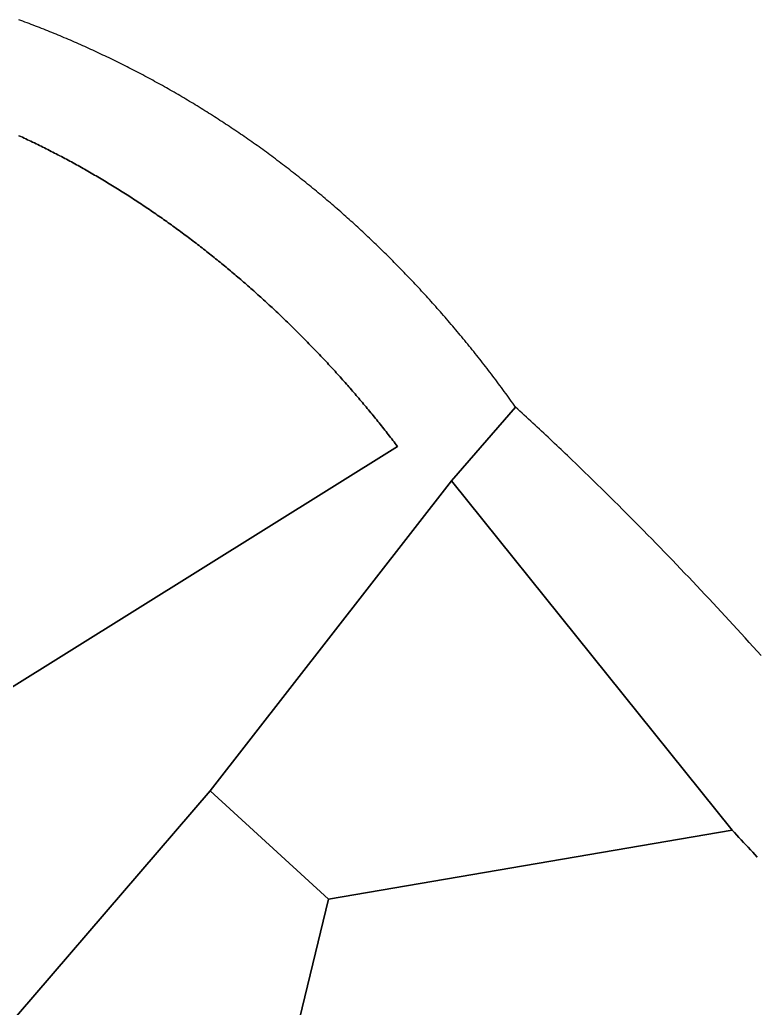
# Model space of a CAD drawing. Header units: millimetres. Extents: x -97041 to 275168, y -12500 to 263793.
# Drawn here: x 214005 to 236010, y 97750 to 127254 of the extents above; entities that cross this region are included whole.
import ezdxf

# ---------------------------------------------------------------- set-up
doc = ezdxf.new("R2010")
doc.units = ezdxf.units.MM
doc.layers.add('CLOSED_AREAS', color=7, linetype='Continuous')
doc.layers.add('REGION_HOLES', color=7, linetype='Continuous')

msp = doc.modelspace()

# ---------------------------------------------------------------- linework, layer by layer
at = {"layer": 'CLOSED_AREAS'}
for points in [[(190900.716, 70747.549), (219690.813, 104238.07), (226888.337, 113492.03), (228797.884, 115695.353), (228756.229, 115753.976), (228714.48, 115812.482), (228672.638, 115870.87), (228630.703, 115929.142), (228588.675, 115987.297), (228546.554, 116045.335), (228504.34, 116103.256), (228462.033, 116161.059), (228419.635, 116218.746), (228377.143, 116276.314), (228334.56, 116333.766), (228291.884, 116391.099), (228249.117, 116448.316), (228206.258, 116505.414), (228163.307, 116562.395), (228120.264, 116619.257), (228077.13, 116676.002), (228033.905, 116732.629), (227990.589, 116789.137), (227947.182, 116845.528), (227903.684, 116901.8), (227860.095, 116957.954), (227816.415, 117013.989), (227772.646, 117069.905), (227728.785, 117125.704), (227684.835, 117181.383), (227640.795, 117236.944), (227596.664, 117292.385), (227552.444, 117347.708), (227508.135, 117402.912), (227463.735, 117457.997), (227419.247, 117512.962), (227374.669, 117567.808), (227330.002, 117622.535), (227285.246, 117677.143), (227240.401, 117731.631), (227195.467, 117785.999), (227150.445, 117840.247), (227105.335, 117894.376), (227060.136, 117948.385), (227014.849, 118002.274), (226969.474, 118056.044), (226924.011, 118109.693), (226878.461, 118163.221), (226832.822, 118216.63), (226787.097, 118269.918), (226741.283, 118323.086), (226695.383, 118376.133), (226649.396, 118429.06), (226603.321, 118481.866), (226557.16, 118534.552), (226510.912, 118587.116), (226464.578, 118639.56), (226418.157, 118691.882), (226371.65, 118744.084), (226325.057, 118796.164), (226278.377, 118848.123), (226231.612, 118899.961), (226184.761, 118951.678), (226137.825, 119003.273), (226090.803, 119054.746), (226043.695, 119106.098), (225996.503, 119157.328), (225949.225, 119208.436), (225901.863, 119259.423), (225854.416, 119310.287), (225806.884, 119361.029), (225759.267, 119411.65), (225711.566, 119462.148), (225663.781, 119512.523), (225615.912, 119562.777), (225567.959, 119612.907), (225519.922, 119662.916), (225471.801, 119712.801), (225423.596, 119762.564), (225375.308, 119812.205), (225326.937, 119861.722), (225278.483, 119911.116), (225229.946, 119960.388), (225181.325, 120009.536), (225132.622, 120058.561), (225083.836, 120107.463), (225034.968, 120156.241), (224986.018, 120204.896), (224936.985, 120253.428), (224887.87, 120301.836), (224838.673, 120350.12), (224789.394, 120398.28), (224740.034, 120446.317), (224690.592, 120494.229), (224641.068, 120542.018), (224591.463, 120589.683), (224541.777, 120637.223), (224492.011, 120684.639), (224442.163, 120731.931), (224392.234, 120779.098), (224342.225, 120826.141), (224292.135, 120873.059), (224241.965, 120919.853), (224191.715, 120966.522), (224141.385, 121013.066), (224090.974, 121059.485), (224040.484, 121105.779), (223989.914, 121151.948), (223939.265, 121197.992), (223888.536, 121243.91), (223837.728, 121289.704), (223786.841, 121335.372), (223735.875, 121380.914), (223684.83, 121426.331), (223633.706, 121471.622), (223582.504, 121516.788), (223531.223, 121561.828), (223479.864, 121606.741), (223428.427, 121651.529), (223376.911, 121696.191), (223325.318, 121740.727), (223273.647, 121785.136), (223221.898, 121829.419), (223170.071, 121873.576), (223118.168, 121917.606), (223066.187, 121961.51), (223014.129, 122005.287), (222961.994, 122048.937), (222909.782, 122092.461), (222857.493, 122135.858), (222805.128, 122179.128), (222752.686, 122222.27), (222700.168, 122265.286), (222647.574, 122308.174), (222594.904, 122350.936), (222542.158, 122393.569), (222489.336, 122436.076), (222436.438, 122478.455), (222383.465, 122520.706), (222330.417, 122562.829), (222277.293, 122604.825), (222224.094, 122646.693), (222170.821, 122688.433), (222117.472, 122730.045), (222064.049, 122771.529), (222010.551, 122812.885), (221956.979, 122854.112), (221903.332, 122895.211), (221849.612, 122936.182), (221795.817, 122977.024), (221741.949, 123017.738), (221688.006, 123058.322), (221633.99, 123098.779), (221579.901, 123139.106), (221525.738, 123179.304), (221471.502, 123219.374), (221417.193, 123259.314), (221362.811, 123299.125), (221308.356, 123338.807), (221253.829, 123378.36), (221199.229, 123417.783), (221144.556, 123457.077), (221089.811, 123496.241), (221034.995, 123535.275), (220980.106, 123574.18), (220925.145, 123612.955), (220870.113, 123651.6), (220815.009, 123690.115), (220759.833, 123728.5), (220704.586, 123766.755), (220649.268, 123804.88), (220593.879, 123842.874), (220538.419, 123880.738), (220482.888, 123918.472), (220427.287, 123956.075), (220371.615, 123993.547), (220315.872, 124030.889), (220260.06, 124068.1), (220204.177, 124105.18), (220148.224, 124142.129), (220092.202, 124178.946), (220036.109, 124215.633), (219979.948, 124252.189), (219923.716, 124288.613), (219867.416, 124324.906), (219811.046, 124361.068), (219754.607, 124397.098), (219698.099, 124432.996), (219641.523, 124468.763), (219584.878, 124504.398), (219528.164, 124539.901), (219471.382, 124575.272), (219414.532, 124610.511), (219357.613, 124645.618), (219300.627, 124680.593), (219243.573, 124715.436), (219186.451, 124750.146), (219129.262, 124784.724), (219072.005, 124819.169), (219014.681, 124853.482), (218957.29, 124887.662), (218899.831, 124921.709), (218842.306, 124955.624), (218784.714, 124989.405), (218727.056, 125023.054), (218669.331, 125056.569), (218611.54, 125089.951), (218553.682, 125123.2), (218495.758, 125156.316), (218437.769, 125189.298), (218379.714, 125222.147), (218321.593, 125254.862), (218263.406, 125287.444), (218205.154, 125319.892), (218146.837, 125352.206), (218088.454, 125384.386), (218030.007, 125416.432), (217971.495, 125448.344), (217912.918, 125480.122), (217854.276, 125511.766), (217795.57, 125543.275), (217736.8, 125574.65), (217677.965, 125605.891), (217619.067, 125636.997), (217560.104, 125667.968), (217501.078, 125698.805), (217441.988, 125729.507), (217382.835, 125760.074), (217323.618, 125790.506), (217264.338, 125820.803), (217204.994, 125850.965), (217145.588, 125880.991), (217086.119, 125910.883), (217026.587, 125940.639), (216966.993, 125970.259), (216907.336, 125999.744), (216847.617, 126029.094), (216787.836, 126058.307), (216727.993, 126087.385), (216668.088, 126116.327), (216608.121, 126145.133), (216548.092, 126173.803), (216488.002, 126202.337), (216427.851, 126230.735), (216367.638, 126258.997), (216307.364, 126287.122), (216247.03, 126315.111), (216186.634, 126342.963), (216126.178, 126370.679), (216065.661, 126398.257), (216005.084, 126425.7), (215944.446, 126453.005), (215883.749, 126480.174), (215822.991, 126507.205), (215762.174, 126534.099), (215701.296, 126560.856), (215640.36, 126587.476), (215579.363, 126613.959), (215518.307, 126640.304), (215457.193, 126666.512), (215396.019, 126692.582), (215334.786, 126718.515), (215273.494, 126744.309), (215212.144, 126769.966), (215150.735, 126795.485), (215089.267, 126820.866), (215027.742, 126846.109), (214966.158, 126871.214), (214904.516, 126896.181), (214842.817, 126921.009), (214781.06, 126945.699), (214719.245, 126970.25), (214657.372, 126994.663), (214595.443, 127018.937), (214533.456, 127043.073), (214471.412, 127067.069), (214409.311, 127090.927), (214347.154, 127114.646), (214284.939, 127138.226), (214222.669, 127161.666), (214160.341, 127184.968), (214097.958, 127208.13), (214035.519, 127231.153), (213973.023, 127254.036)], [(213521.506, 107175.835), (225272.566, 114520.247), (225239.162, 114564.42), (225205.663, 114608.556), (225172.067, 114652.654), (225138.377, 114696.714), (225104.591, 114740.737), (225070.71, 114784.72), (225036.735, 114828.665), (225002.665, 114872.57), (224968.5, 114916.436), (224934.242, 114960.263), (224899.89, 115004.049), (224865.444, 115047.794), (224830.905, 115091.499), (224796.272, 115135.162), (224761.547, 115178.784), (224726.729, 115222.365), (224691.818, 115265.903), (224656.815, 115309.398), (224621.719, 115352.851), (224586.532, 115396.26), (224551.253, 115439.626), (224515.883, 115482.949), (224480.421, 115526.227), (224444.868, 115569.46), (224409.224, 115612.649), (224373.49, 115655.793), (224337.665, 115698.891), (224301.75, 115741.943), (224265.745, 115784.95), (224229.65, 115827.909), (224193.466, 115870.822), (224157.192, 115913.688), (224120.829, 115956.506), (224084.377, 115999.277), (224047.837, 116041.999), (224011.208, 116084.673), (223974.49, 116127.299), (223937.685, 116169.875), (223900.792, 116212.401), (223863.811, 116254.878), (223826.742, 116297.305), (223789.587, 116339.681), (223752.344, 116382.006), (223715.015, 116424.281), (223677.599, 116466.504), (223640.096, 116508.675), (223602.508, 116550.794), (223564.833, 116592.86), (223527.073, 116634.874), (223489.227, 116676.835), (223451.296, 116718.742), (223413.28, 116760.596), (223375.179, 116802.395), (223336.994, 116844.14), (223298.724, 116885.83), (223260.37, 116927.465), (223221.931, 116969.045), (223183.409, 117010.569), (223144.804, 117052.037), (223106.115, 117093.448), (223067.342, 117134.803), (223028.487, 117176.101), (222989.549, 117217.341), (222950.529, 117258.523), (222911.426, 117299.648), (222872.242, 117340.714), (222832.975, 117381.721), (222793.627, 117422.669), (222754.197, 117463.558), (222714.686, 117504.387), (222675.094, 117545.156), (222635.421, 117585.865), (222595.668, 117626.513), (222555.834, 117667.1), (222515.92, 117707.625), (222475.927, 117748.089), (222435.853, 117788.49), (222395.7, 117828.83), (222355.468, 117869.106), (222315.156, 117909.32), (222274.766, 117949.47), (222234.297, 117989.556), (222193.749, 118029.579), (222153.124, 118069.537), (222112.42, 118109.43), (222071.638, 118149.259), (222030.779, 118189.022), (221989.843, 118228.719), (221948.829, 118268.35), (221907.738, 118307.915), (221866.571, 118347.413), (221825.327, 118386.844), (221784.007, 118426.208), (221742.611, 118465.504), (221701.139, 118504.732), (221659.591, 118543.892), (221617.968, 118582.983), (221576.269, 118622.005), (221534.496, 118660.958), (221492.647, 118699.841), (221450.724, 118738.654), (221408.727, 118777.397), (221366.656, 118816.069), (221324.51, 118854.67), (221282.291, 118893.199), (221239.998, 118931.657), (221197.632, 118970.044), (221155.193, 119008.357), (221112.681, 119046.598), (221070.097, 119084.766), (221027.44, 119122.861), (220984.71, 119160.882), (220941.909, 119198.829), (220899.036, 119236.702), (220856.091, 119274.5), (220813.075, 119312.224), (220769.988, 119349.871), (220726.829, 119387.444), (220683.6, 119424.94), (220640.301, 119462.36), (220596.931, 119499.703), (220553.491, 119536.97), (220509.981, 119574.159), (220466.402, 119611.27), (220422.753, 119648.303), (220379.034, 119685.259), (220335.247, 119722.135), (220291.391, 119758.933), (220247.466, 119795.651), (220203.473, 119832.29), (220159.412, 119868.849), (220115.283, 119905.327), (220071.086, 119941.725), (220026.822, 119978.042), (219982.49, 120014.277), (219938.091, 120050.431), (219893.625, 120086.504), (219849.093, 120122.493), (219804.494, 120158.401), (219759.829, 120194.225), (219715.097, 120229.966), (219670.3, 120265.623), (219625.438, 120301.197), (219580.51, 120336.686), (219535.517, 120372.091), (219490.458, 120407.411), (219445.336, 120442.645), (219400.148, 120477.794), (219354.896, 120512.857), (219309.58, 120547.834), (219264.201, 120582.724), (219218.757, 120617.527), (219173.25, 120652.243), (219127.68, 120686.871), (219082.047, 120721.412), (219036.351, 120755.864), (218990.592, 120790.228), (218944.771, 120824.503), (218898.888, 120858.688), (218852.943, 120892.784), (218806.936, 120926.791), (218760.868, 120960.707), (218714.738, 120994.532), (218668.547, 121028.266), (218622.295, 121061.91), (218575.983, 121095.461), (218529.61, 121128.921), (218483.177, 121162.289), (218436.683, 121195.564), (218390.13, 121228.746), (218343.518, 121261.835), (218296.846, 121294.83), (218250.114, 121327.732), (218203.324, 121360.539), (218156.475, 121393.252), (218109.568, 121425.87), (218062.602, 121458.393), (218015.578, 121490.82), (217968.496, 121523.152), (217921.356, 121555.387), (217874.159, 121587.526), (217826.905, 121619.567), (217779.594, 121651.512), (217732.226, 121683.359), (217684.801, 121715.108), (217637.32, 121746.76), (217589.782, 121778.312), (217542.189, 121809.766), (217494.54, 121841.12), (217446.835, 121872.375), (217399.075, 121903.531), (217351.26, 121934.586), (217303.39, 121965.54), (217255.466, 121996.394), (217207.486, 122027.147), (217159.453, 122057.798), (217111.366, 122088.347), (217063.224, 122118.794), (217015.029, 122149.139), (216966.781, 122179.38), (216918.48, 122209.519), (216870.125, 122239.554), (216821.718, 122269.485), (216773.258, 122299.313), (216724.746, 122329.035), (216676.182, 122358.653), (216627.565, 122388.166), (216578.898, 122417.573), (216530.178, 122446.875), (216481.408, 122476.07), (216432.586, 122505.159), (216383.714, 122534.141), (216334.79, 122563.016), (216285.817, 122591.784), (216236.793, 122620.443), (216187.719, 122648.995), (216138.596, 122677.438), (216089.423, 122705.772), (216040.201, 122733.998), (215990.929, 122762.113), (215941.609, 122790.119), (215892.24, 122818.015), (215842.822, 122845.801), (215793.356, 122873.475), (215743.842, 122901.039), (215694.281, 122928.491), (215644.671, 122955.831), (215595.015, 122983.06), (215545.311, 123010.175), (215495.56, 123037.179), (215445.762, 123064.068), (215395.918, 123090.845), (215346.027, 123117.508), (215296.09, 123144.056), (215246.108, 123170.491), (215196.079, 123196.81), (215146.005, 123223.015), (215095.886, 123249.104), (215045.722, 123275.077), (214995.513, 123300.934), (214945.259, 123326.675), (214894.961, 123352.299), (214844.619, 123377.806), (214794.233, 123403.196), (214743.803, 123428.467), (214693.329, 123453.621), (214642.812, 123478.656), (214592.252, 123503.573), (214541.649, 123528.371), (214491.003, 123553.049), (214440.315, 123577.607), (214389.585, 123602.046), (214338.812, 123626.364), (214287.998, 123650.561), (214237.142, 123674.637), (214186.245, 123698.592), (214135.306, 123722.425), (214084.326, 123746.136), (214033.306, 123769.725), (213982.245, 123793.191)], [(236123.224, 108278.207), (236005.213, 108409.404), (235886.99, 108540.429), (235768.555, 108671.279), (235649.909, 108801.955), (235531.05, 108932.455), (235411.979, 109062.779), (235292.696, 109192.925), (235173.202, 109322.894), (235053.495, 109452.683), (234933.576, 109582.293), (234813.446, 109711.722), (234693.103, 109840.969), (234572.548, 109970.034), (234451.782, 110098.916), (234330.803, 110227.614), (234209.613, 110356.127), (234088.21, 110484.455), (233966.596, 110612.596), (233844.769, 110740.549), (233722.731, 110868.315), (233600.48, 110995.891), (233478.018, 111123.277), (233355.343, 111250.473), (233232.457, 111377.477), (233109.359, 111504.288), (232986.048, 111630.906), (232862.526, 111757.33), (232738.792, 111883.56), (232614.846, 112009.593), (232490.687, 112135.43), (232366.317, 112261.069), (232241.735, 112386.509), (232116.941, 112511.751), (231991.935, 112636.793), (231866.716, 112761.633), (231741.286, 112886.272), (231615.644, 113010.709), (231489.79, 113134.942), (231363.724, 113258.97), (231237.446, 113382.794), (231110.956, 113506.412), (230984.254, 113629.823), (230857.34, 113753.026), (230730.214, 113876.021), (230602.876, 113998.806), (230475.326, 114121.382), (230347.564, 114243.746), (230283.603, 114304.849), (230219.59, 114365.898), (230155.523, 114426.895), (230091.404, 114487.838), (230027.231, 114548.728), (229963.006, 114609.565), (229898.727, 114670.347), (229834.396, 114731.077), (229770.011, 114791.752), (229705.574, 114852.373), (229641.083, 114912.941), (229576.54, 114973.454), (229511.943, 115033.913), (229447.294, 115094.318), (229382.591, 115154.668), (229317.836, 115214.964), (229253.028, 115275.205), (229188.166, 115335.391), (229123.252, 115395.523), (229058.284, 115455.599), (228993.264, 115515.621), (228928.19, 115575.587), (228863.064, 115635.498), (228797.884, 115695.353), (226888.337, 113492.03), (235260.967, 103062.964), (235329.542, 102990.565), (235398.029, 102918.062), (235466.428, 102845.457), (235534.74, 102772.749), (235602.965, 102699.939), (235671.101, 102627.028), (235739.15, 102554.015), (235807.11, 102480.901), (235874.983, 102407.686), (235942.767, 102334.371), (236010.463, 102260.957)], [(236010.463, 102260.957), (235942.767, 102334.371), (235874.983, 102407.686), (235807.11, 102480.901), (235739.15, 102554.015), (235671.101, 102627.028), (235602.965, 102699.939), (235534.74, 102772.749), (235466.428, 102845.457), (235398.029, 102918.062), (235329.542, 102990.565), (235260.967, 103062.964), (223216.131, 101006.528), (220865.919, 91311.904), (234967.191, 80148.397), (249656.016, 82204.832)]]:
    msp.add_lwpolyline(points, dxfattribs=at)
for points in [[(219690.813, 104238.07), (223216.131, 101006.528), (235260.967, 103062.964), (226888.337, 113492.03)], [(190900.716, 70747.549), (193544.704, 68984.89), (212052.624, 89549.245), (220865.919, 91311.904), (223216.131, 101006.528), (219690.813, 104238.07)]]:
    msp.add_lwpolyline(points, close=True, dxfattribs=at)
at = {"layer": 'REGION_HOLES'}
msp.add_lwpolyline([(213982.245, 123793.191), (214033.306, 123769.725), (214084.326, 123746.136), (214135.306, 123722.425), (214186.245, 123698.592), (214237.142, 123674.637), (214287.998, 123650.561), (214338.812, 123626.364), (214389.585, 123602.046), (214440.315, 123577.607), (214491.003, 123553.049), (214541.649, 123528.371), (214592.252, 123503.573), (214642.812, 123478.656), (214693.329, 123453.621), (214743.803, 123428.467), (214794.233, 123403.196), (214844.619, 123377.806), (214894.961, 123352.299), (214945.259, 123326.675), (214995.513, 123300.934), (215045.722, 123275.077), (215095.886, 123249.104), (215146.005, 123223.015), (215196.079, 123196.81), (215246.108, 123170.491), (215296.09, 123144.056), (215346.027, 123117.508), (215395.918, 123090.845), (215445.762, 123064.068), (215495.56, 123037.179), (215545.311, 123010.175), (215595.015, 122983.06), (215644.671, 122955.831), (215694.281, 122928.491), (215743.842, 122901.039), (215793.356, 122873.475), (215842.822, 122845.801), (215892.24, 122818.015), (215941.609, 122790.119), (215990.929, 122762.113), (216040.201, 122733.998), (216089.423, 122705.772), (216138.596, 122677.438), (216187.719, 122648.995), (216236.793, 122620.443), (216285.817, 122591.784), (216334.79, 122563.016), (216383.714, 122534.141), (216432.586, 122505.159), (216481.408, 122476.07), (216530.178, 122446.875), (216578.898, 122417.573), (216627.565, 122388.166), (216676.182, 122358.653), (216724.746, 122329.035), (216773.258, 122299.313), (216821.718, 122269.485), (216870.125, 122239.554), (216918.48, 122209.519), (216966.781, 122179.38), (217015.029, 122149.139), (217063.224, 122118.794), (217111.366, 122088.347), (217159.453, 122057.798), (217207.486, 122027.147), (217255.466, 121996.394), (217303.39, 121965.54), (217351.26, 121934.586), (217399.075, 121903.531), (217446.835, 121872.375), (217494.54, 121841.12), (217542.189, 121809.766), (217589.782, 121778.312), (217637.32, 121746.76), (217684.801, 121715.108), (217732.226, 121683.359), (217779.594, 121651.512), (217826.905, 121619.567), (217874.159, 121587.526), (217921.356, 121555.387), (217968.496, 121523.152), (218015.578, 121490.82), (218062.602, 121458.393), (218109.568, 121425.87), (218156.475, 121393.252), (218203.324, 121360.539), (218250.114, 121327.732), (218296.846, 121294.83), (218343.518, 121261.835), (218390.13, 121228.746), (218436.683, 121195.564), (218483.177, 121162.289), (218529.61, 121128.921), (218575.983, 121095.461), (218622.295, 121061.91), (218668.547, 121028.266), (218714.738, 120994.532), (218760.868, 120960.707), (218806.936, 120926.791), (218852.943, 120892.784), (218898.888, 120858.688), (218944.771, 120824.503), (218990.592, 120790.228), (219036.351, 120755.864), (219082.047, 120721.412), (219127.68, 120686.871), (219173.25, 120652.243), (219218.757, 120617.527), (219264.201, 120582.724), (219309.58, 120547.834), (219354.896, 120512.857), (219400.148, 120477.794), (219445.336, 120442.645), (219490.458, 120407.411), (219535.517, 120372.091), (219580.51, 120336.686), (219625.438, 120301.197), (219670.3, 120265.623), (219715.097, 120229.966), (219759.829, 120194.225), (219804.494, 120158.401), (219849.093, 120122.493), (219893.625, 120086.504), (219938.091, 120050.431), (219982.49, 120014.277), (220026.822, 119978.042), (220071.086, 119941.725), (220115.283, 119905.327), (220159.412, 119868.849), (220203.473, 119832.29), (220247.466, 119795.651), (220291.391, 119758.933), (220335.247, 119722.135), (220379.034, 119685.259), (220422.753, 119648.303), (220466.402, 119611.27), (220509.981, 119574.159), (220553.491, 119536.97), (220596.931, 119499.703), (220640.301, 119462.36), (220683.6, 119424.94), (220726.829, 119387.444), (220769.988, 119349.871), (220813.075, 119312.224), (220856.091, 119274.5), (220899.036, 119236.702), (220941.909, 119198.829), (220984.71, 119160.882), (221027.44, 119122.861), (221070.097, 119084.766), (221112.681, 119046.598), (221155.193, 119008.357), (221197.632, 118970.044), (221239.998, 118931.657), (221282.291, 118893.199), (221324.51, 118854.67), (221366.656, 118816.069), (221408.727, 118777.397), (221450.724, 118738.654), (221492.647, 118699.841), (221534.496, 118660.958), (221576.269, 118622.005), (221617.968, 118582.983), (221659.591, 118543.892), (221701.139, 118504.732), (221742.611, 118465.504), (221784.007, 118426.208), (221825.327, 118386.844), (221866.571, 118347.413), (221907.738, 118307.915), (221948.829, 118268.35), (221989.843, 118228.719), (222030.779, 118189.022), (222071.638, 118149.259), (222112.42, 118109.43), (222153.124, 118069.537), (222193.749, 118029.579), (222234.297, 117989.556), (222274.766, 117949.47), (222315.156, 117909.32), (222355.468, 117869.106), (222395.7, 117828.83), (222435.853, 117788.49), (222475.927, 117748.089), (222515.92, 117707.625), (222555.834, 117667.1), (222595.668, 117626.513), (222635.421, 117585.865), (222675.094, 117545.156), (222714.686, 117504.387), (222754.197, 117463.558), (222793.627, 117422.669), (222832.975, 117381.721), (222872.242, 117340.714), (222911.426, 117299.648), (222950.529, 117258.523), (222989.549, 117217.341), (223028.487, 117176.101), (223067.342, 117134.803), (223106.115, 117093.448), (223144.804, 117052.037), (223183.409, 117010.569), (223221.931, 116969.045), (223260.37, 116927.465), (223298.724, 116885.83), (223336.994, 116844.14), (223375.179, 116802.395), (223413.28, 116760.596), (223451.296, 116718.742), (223489.227, 116676.835), (223527.073, 116634.874), (223564.833, 116592.86), (223602.508, 116550.794), (223640.096, 116508.675), (223677.599, 116466.504), (223715.015, 116424.281), (223752.344, 116382.006), (223789.587, 116339.681), (223826.742, 116297.305), (223863.811, 116254.878), (223900.792, 116212.401), (223937.685, 116169.875), (223974.49, 116127.299), (224011.208, 116084.673), (224047.837, 116041.999), (224084.377, 115999.277), (224120.829, 115956.506), (224157.192, 115913.688), (224193.466, 115870.822), (224229.65, 115827.909), (224265.745, 115784.95), (224301.75, 115741.943), (224337.665, 115698.891), (224373.49, 115655.793), (224409.224, 115612.649), (224444.868, 115569.46), (224480.421, 115526.227), (224515.883, 115482.949), (224551.253, 115439.626), (224586.532, 115396.26), (224621.719, 115352.851), (224656.815, 115309.398), (224691.818, 115265.903), (224726.729, 115222.365), (224761.547, 115178.784), (224796.272, 115135.162), (224830.905, 115091.499), (224865.444, 115047.794), (224899.89, 115004.049), (224934.242, 114960.263), (224968.5, 114916.436), (225002.665, 114872.57), (225036.735, 114828.665), (225070.71, 114784.72), (225104.591, 114740.737), (225138.377, 114696.714), (225172.067, 114652.654), (225205.663, 114608.556), (225239.162, 114564.42), (225272.566, 114520.247), (213521.506, 107175.835)], dxfattribs=at)

doc.saveas('drawing.dxf')
